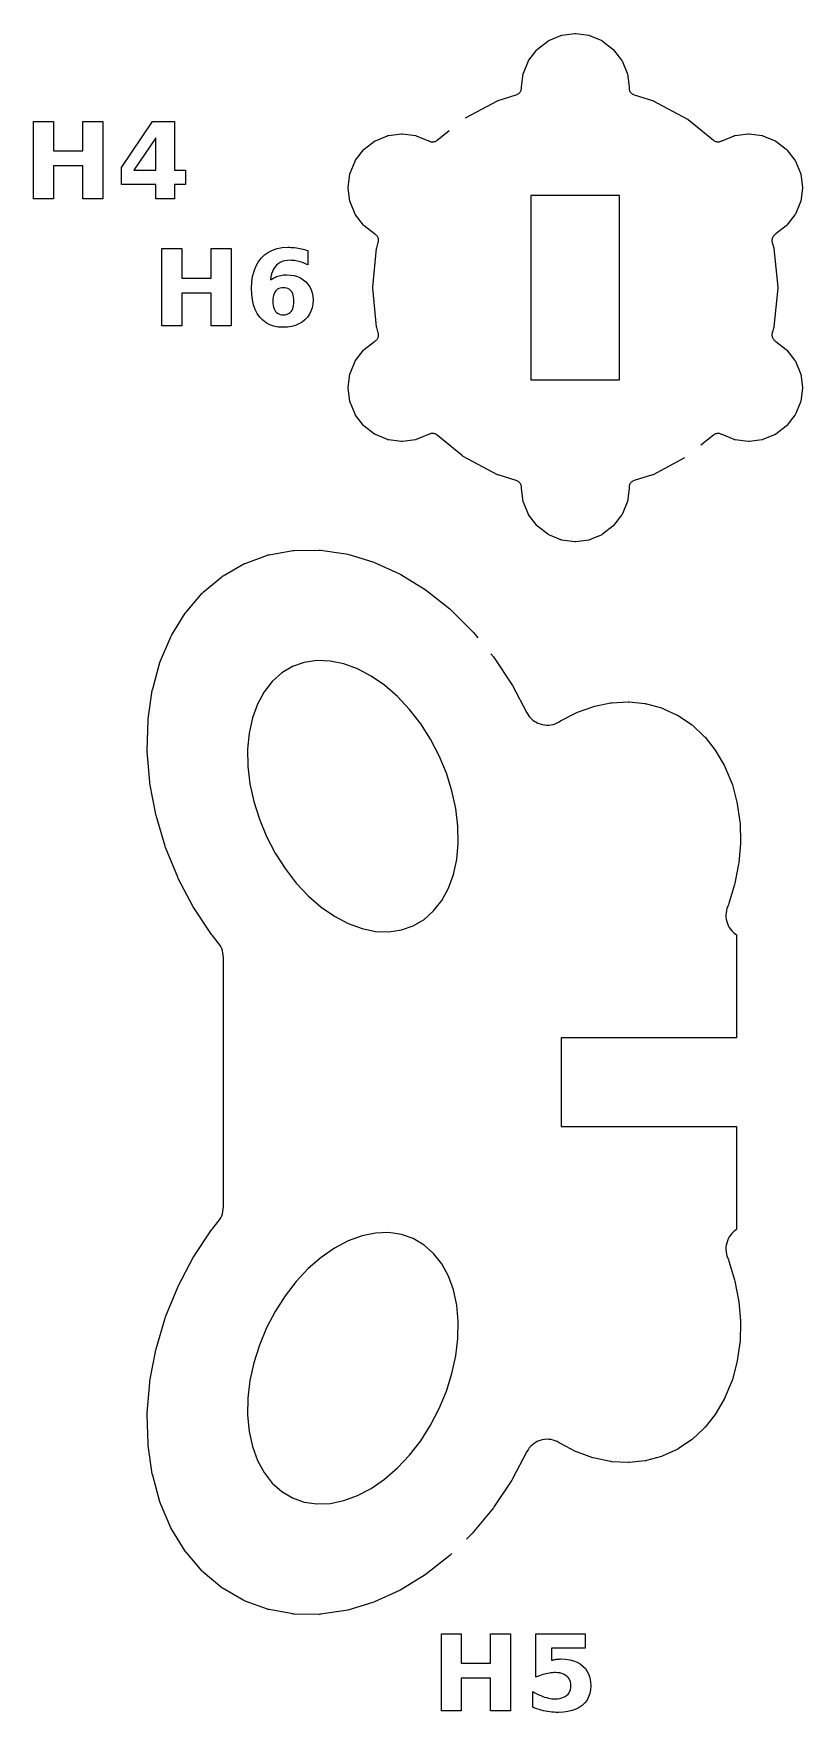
# Model space of a CAD drawing. Header units: millimetres. Extents: x 5 to 147, y 5 to 140.
# Drawn here: x 40.9 to 65.2, y 5.2 to 58 of the extents above; entities that cross this region are included whole.
import ezdxf

# ---------------------------------------------------------------- set-up
doc = ezdxf.new("R2010")
doc.units = ezdxf.units.MM
for name, color, linetype in [('CUT', 1, 'CONTINUOUS'), ('ENGRAVE', 5, 'CONTINUOUS'), ('SCORE', 7, 'CONTINUOUS')]:
    doc.layers.add(name, color=color, linetype=linetype)

msp = doc.modelspace()

# ---------------------------------------------------------------- linework, layer by layer
at = {"layer": 'CUT', "color": 1}
for points in [[(54.5405, 55.345), (55.5489, 55.884), (55.5605, 55.8895), (55.5726, 55.8938), (56.1442, 56.0672), (56.1665, 56.0752), (56.1863, 56.0845), (56.2051, 56.0957), (56.2228, 56.1087), (56.239, 56.1234), (56.2538, 56.1396), (56.2669, 56.1571), (56.2783, 56.1758), (56.2878, 56.1955), (56.2953, 56.2161), (56.3008, 56.2373), (56.3042, 56.2589), (56.3055, 56.2808), (56.3053, 56.2869), (56.3053, 56.3033), (56.3063, 56.3147), (56.3602, 56.7242), (56.3628, 56.7387), (56.3678, 56.7525), (56.5259, 57.1342), (56.5321, 57.1475), (56.5405, 57.1596), (56.792, 57.4873), (56.8015, 57.4986), (56.8127, 57.508), (57.1404, 57.7595), (57.1525, 57.7679), (57.1658, 57.7741), (57.5475, 57.9322), (57.5613, 57.9373), (57.5758, 57.9398), (57.9853, 57.9937), (58, 57.995), (58.0147, 57.9937), (58.4242, 57.9398), (58.4387, 57.9372), (58.4525, 57.9322), (58.8342, 57.7741), (58.8475, 57.7679), (58.8596, 57.7595), (59.1873, 57.508), (59.1986, 57.4985), (59.208, 57.4873), (59.4595, 57.1596), (59.4679, 57.1475), (59.4741, 57.1342), (59.6322, 56.7525), (59.6373, 56.7387), (59.6398, 56.7242), (59.6937, 56.3147), (59.6947, 56.3033), (59.6947, 56.2869), (59.6945, 56.2808), (59.6958, 56.2589), (59.6992, 56.2373), (59.7047, 56.2161), (59.7122, 56.1955), (59.7217, 56.1758), (59.7331, 56.1571), (59.7462, 56.1396), (59.761, 56.1234), (59.7772, 56.1087), (59.7949, 56.0957), (59.8137, 56.0845), (59.8335, 56.0752), (59.8558, 56.0672), (60.4274, 55.8938), (60.4395, 55.8895), (60.4511, 55.884), (61.5306, 55.307), (61.5416, 55.3004), (61.5519, 55.2927), (62.3493, 54.6383), (62.3691, 54.6237), (62.3886, 54.6121), (62.4092, 54.6026), (62.4306, 54.5951), (62.4527, 54.5899), (62.4752, 54.5869), (62.4978, 54.5862), (62.5205, 54.5878), (62.5428, 54.5916), (62.5647, 54.5977), (62.5858, 54.6059), (62.6077, 54.6171), (62.6114, 54.6193), (62.6218, 54.6241), (63.0034, 54.7822), (63.0173, 54.7873), (63.0318, 54.7898), (63.4413, 54.8437), (63.456, 54.845), (63.4706, 54.8437), (63.8802, 54.7898), (63.8947, 54.7872), (63.9085, 54.7822), (64.2901, 54.6241), (64.3035, 54.6179), (64.3155, 54.6095), (64.6432, 54.358), (64.6545, 54.3485), (64.664, 54.3373), (64.9154, 54.0096), (64.9239, 53.9975), (64.9301, 53.9842), (65.0882, 53.6025), (65.0932, 53.5887), (65.0958, 53.5742), (65.1497, 53.1647), (65.151, 53.15), (65.1497, 53.1353), (65.0958, 52.7258), (65.0932, 52.7113), (65.0882, 52.6975), (64.9301, 52.3158), (64.9239, 52.3025), (64.9154, 52.2904), (64.664, 51.9627), (64.6545, 51.9514), (64.6432, 51.942), (64.3155, 51.6905), (64.3061, 51.684), (64.3034, 51.6824), (64.2837, 51.6697), (64.2668, 51.6564), (64.2512, 51.6415), (64.2372, 51.6252), (64.2247, 51.6076), (64.214, 51.5889), (64.2051, 51.5693), (64.1982, 51.5489), (64.1932, 51.5279), (64.1903, 51.5066), (64.1894, 51.485), (64.1906, 51.4635), (64.1938, 51.4422), (64.1995, 51.4196), (64.2491, 51.2561), (64.2522, 51.2436), (64.2541, 51.2309), (64.3741, 50.0128), (64.3747, 50), (64.3741, 49.9872), (64.2541, 48.7691), (64.2522, 48.7564), (64.2491, 48.7439), (64.1995, 48.5804), (64.1938, 48.5578), (64.1906, 48.5365), (64.1894, 48.515), (64.1903, 48.4934), (64.1932, 48.4721), (64.1982, 48.4511), (64.2051, 48.4307), (64.214, 48.4111), (64.2247, 48.3924), (64.2372, 48.3748), (64.2512, 48.3585), (64.2668, 48.3436), (64.2837, 48.3303), (64.3034, 48.3176), (64.3061, 48.316), (64.3155, 48.3095), (64.6432, 48.058), (64.6545, 48.0485), (64.664, 48.0373), (64.9154, 47.7096), (64.9239, 47.6975), (64.9301, 47.6842), (65.0882, 47.3025), (65.0932, 47.2887), (65.0958, 47.2742), (65.1497, 46.8647), (65.151, 46.85), (65.1497, 46.8353), (65.0958, 46.4258), (65.0932, 46.4113), (65.0882, 46.3975), (64.9301, 46.0158), (64.9239, 46.0025), (64.9154, 45.9904), (64.664, 45.6627), (64.6545, 45.6514), (64.6432, 45.642), (64.3155, 45.3905), (64.3034, 45.3821), (64.2901, 45.3759), (63.9085, 45.2178), (63.8946, 45.2127), (63.8802, 45.2102), (63.4706, 45.1563), (63.4559, 45.155), (63.4413, 45.1563), (63.0318, 45.2102), (63.0172, 45.2128), (63.0034, 45.2178), (62.6218, 45.3759), (62.6114, 45.3807), (62.6077, 45.3829), (62.5858, 45.3941), (62.5647, 45.4023), (62.5428, 45.4084), (62.5205, 45.4122), (62.4978, 45.4138), (62.4752, 45.4131), (62.4527, 45.4101), (62.4306, 45.4049), (62.4092, 45.3974), (62.3886, 45.3879), (62.3691, 45.3763), (62.3493, 45.3617), (61.958, 45.0405)], [(61.4432, 44.6463), (60.4511, 44.116), (60.4395, 44.1105), (60.4274, 44.1062), (59.8558, 43.9328), (59.8335, 43.9248), (59.8137, 43.9155), (59.7949, 43.9043), (59.7772, 43.8913), (59.761, 43.8766), (59.7462, 43.8604), (59.7331, 43.8429), (59.7217, 43.8242), (59.7122, 43.8045), (59.7047, 43.7839), (59.6992, 43.7627), (59.6958, 43.7411), (59.6945, 43.7192), (59.6947, 43.7131), (59.6947, 43.6967), (59.6937, 43.6853), (59.6398, 43.2758), (59.6372, 43.2613), (59.6322, 43.2475), (59.4741, 42.8658), (59.4679, 42.8525), (59.4595, 42.8404), (59.208, 42.5127), (59.1985, 42.5014), (59.1873, 42.492), (58.8596, 42.2405), (58.8475, 42.2321), (58.8342, 42.2259), (58.4525, 42.0678), (58.4387, 42.0627), (58.4242, 42.0602), (58.0147, 42.0063), (58, 42.005), (57.9853, 42.0063), (57.5758, 42.0602), (57.5613, 42.0628), (57.5475, 42.0678), (57.1658, 42.2259), (57.1525, 42.2321), (57.1404, 42.2405), (56.8127, 42.492), (56.8014, 42.5015), (56.792, 42.5127), (56.5405, 42.8404), (56.5321, 42.8525), (56.5259, 42.8658), (56.3678, 43.2475), (56.3627, 43.2613), (56.3602, 43.2758), (56.3063, 43.6853), (56.3053, 43.6967), (56.3053, 43.7131), (56.3055, 43.7192), (56.3042, 43.7411), (56.3008, 43.7627), (56.2953, 43.7839), (56.2878, 43.8045), (56.2783, 43.8242), (56.2669, 43.8429), (56.2538, 43.8604), (56.239, 43.8766), (56.2228, 43.8913), (56.2051, 43.9043), (56.1863, 43.9155), (56.1665, 43.9248), (56.1442, 43.9328), (55.5726, 44.1062), (55.5605, 44.1105), (55.5489, 44.116), (54.4694, 44.693), (54.4584, 44.6996), (54.4481, 44.7073), (53.6507, 45.3617), (53.6309, 45.3763), (53.6114, 45.3879), (53.5908, 45.3974), (53.5694, 45.4049), (53.5473, 45.4101), (53.5248, 45.4131), (53.5022, 45.4138), (53.4795, 45.4122), (53.4572, 45.4084), (53.4353, 45.4023), (53.4142, 45.3941), (53.3923, 45.3829), (53.3886, 45.3807), (53.3782, 45.3759), (52.9966, 45.2178), (52.9827, 45.2127), (52.9682, 45.2102), (52.5587, 45.1563), (52.544, 45.155), (52.5294, 45.1563), (52.1198, 45.2102), (52.1053, 45.2128), (52.0915, 45.2178), (51.7099, 45.3759), (51.6965, 45.3821), (51.6845, 45.3905), (51.3568, 45.642), (51.3455, 45.6515), (51.336, 45.6627), (51.0846, 45.9904), (51.0761, 46.0025), (51.0699, 46.0158), (50.9118, 46.3975), (50.9068, 46.4113), (50.9042, 46.4258), (50.8503, 46.8353), (50.849, 46.85), (50.8503, 46.8647), (50.9042, 47.2742), (50.9068, 47.2887), (50.9118, 47.3025), (51.0699, 47.6842), (51.0761, 47.6975), (51.0846, 47.7096), (51.336, 48.0373), (51.3455, 48.0486), (51.3568, 48.058), (51.6845, 48.3095), (51.6939, 48.316), (51.6966, 48.3176), (51.7163, 48.3303), (51.7332, 48.3436), (51.7488, 48.3585), (51.7628, 48.3748), (51.7753, 48.3924), (51.786, 48.4111), (51.7949, 48.4307), (51.8018, 48.4511), (51.8068, 48.4721), (51.8097, 48.4934), (51.8106, 48.515), (51.8094, 48.5365), (51.8062, 48.5578), (51.8005, 48.5804), (51.7509, 48.7439), (51.7478, 48.7564), (51.7459, 48.7691), (51.6259, 49.9872), (51.6253, 50), (51.6259, 50.0128), (51.7459, 51.2309), (51.7478, 51.2436), (51.7509, 51.2561), (51.8005, 51.4196), (51.8062, 51.4422), (51.8094, 51.4635), (51.8106, 51.485), (51.8097, 51.5066), (51.8068, 51.5279), (51.8018, 51.5489), (51.7949, 51.5693), (51.786, 51.5889), (51.7753, 51.6076), (51.7628, 51.6252), (51.7488, 51.6415), (51.7332, 51.6564), (51.7163, 51.6697), (51.6966, 51.6824), (51.6939, 51.684), (51.6845, 51.6905), (51.3568, 51.942), (51.3455, 51.9515), (51.336, 51.9627), (51.0846, 52.2904), (51.0761, 52.3025), (51.0699, 52.3158), (50.9118, 52.6975), (50.9068, 52.7113), (50.9042, 52.7258), (50.8503, 53.1353), (50.849, 53.15), (50.8503, 53.1647), (50.9042, 53.5742), (50.9068, 53.5887), (50.9118, 53.6025), (51.0699, 53.9842), (51.0761, 53.9975), (51.0846, 54.0096), (51.336, 54.3373), (51.3455, 54.3486), (51.3568, 54.358), (51.6845, 54.6095), (51.6966, 54.6179), (51.7099, 54.6241), (52.0915, 54.7822), (52.1054, 54.7873), (52.1198, 54.7898), (52.5294, 54.8437), (52.5441, 54.845), (52.5587, 54.8437), (52.9682, 54.7898), (52.9828, 54.7872), (52.9966, 54.7822), (53.3782, 54.6241), (53.3886, 54.6193), (53.3923, 54.6171), (53.4142, 54.6059), (53.4353, 54.5977), (53.4572, 54.5916), (53.4795, 54.5878), (53.5022, 54.5862), (53.5248, 54.5869), (53.5473, 54.5899), (53.5694, 54.5951), (53.5908, 54.6026), (53.6114, 54.6121), (53.6309, 54.6237), (53.6507, 54.6383), (54.0278, 54.9478)], [(54.1131, 10.1665), (54.0858, 10.1395), (54.0497, 10.1076), (53.3192, 9.5289), (53.2772, 9.4995), (52.5132, 9.0283), (52.4648, 9.0024), (51.6815, 8.6461), (51.6261, 8.6253), (50.8379, 8.3888), (50.7756, 8.375), (49.9823, 8.2589), (49.9624, 8.2568), (49.9423, 8.2562), (49.1559, 8.2651), (49.1347, 8.2663), (49.1137, 8.2691), (48.3599, 8.404), (48.3384, 8.4088), (48.3174, 8.4155), (47.6082, 8.6737), (47.5876, 8.6822), (47.5679, 8.6925), (46.9142, 9.0698), (46.8956, 9.0816), (46.8782, 9.095), (46.2903, 9.5857), (46.2746, 9.5999), (46.2601, 9.6154), (45.7478, 10.2122), (45.7353, 10.2279), (45.7242, 10.2445), (45.3032, 10.9268), (45.2737, 10.9834), (44.9482, 11.7392), (44.9285, 11.795), (44.698, 12.6241), (44.6867, 12.6778), (44.5565, 13.566), (44.5521, 13.617), (44.5258, 14.5487), (44.5271, 14.5968), (44.6059, 15.5552), (44.6121, 15.6007), (44.7953, 16.5687), (44.8057, 16.6117), (45.0904, 17.5718), (45.1047, 17.6126), (45.486, 18.5475), (45.5041, 18.5865), (45.9753, 19.4795), (45.9973, 19.5167), (46.5498, 20.3519), (46.5761, 20.3876), (46.76, 20.6124), (46.8033, 20.671), (46.8397, 20.7319), (46.87, 20.7961), (46.8938, 20.8629), (46.911, 20.9318), (46.9214, 21.002), (46.925, 21.0747), (46.925, 28.9253), (46.9214, 28.998), (46.911, 29.0682), (46.8938, 29.1371), (46.87, 29.2039), (46.8397, 29.2681), (46.8033, 29.329), (46.76, 29.3876), (46.5761, 29.6124), (46.5498, 29.6481), (45.9973, 30.4833), (45.9753, 30.5205), (45.5041, 31.4135), (45.486, 31.4525), (45.1047, 32.3874), (45.0904, 32.4282), (44.8057, 33.3883), (44.7953, 33.4313), (44.6121, 34.3993), (44.6059, 34.4448), (44.5271, 35.4032), (44.5258, 35.4513), (44.5521, 36.383), (44.5565, 36.434), (44.6867, 37.3222), (44.698, 37.3759), (44.9285, 38.205), (44.9482, 38.2608), (45.2737, 39.0166), (45.3032, 39.0732), (45.7242, 39.7555), (45.7353, 39.7721), (45.7478, 39.7878), (46.2601, 40.3846), (46.2746, 40.4001), (46.2903, 40.4143), (46.8782, 40.905), (46.8956, 40.9184), (46.9142, 40.9302), (47.5679, 41.3075), (47.5876, 41.3178), (47.6082, 41.3263), (48.3174, 41.5845), (48.3384, 41.5912), (48.3599, 41.596), (49.1137, 41.7309), (49.1347, 41.7337), (49.1559, 41.7349), (49.9423, 41.7438), (49.9624, 41.7432), (49.9823, 41.7411), (50.7756, 41.625), (50.8379, 41.6112), (51.6261, 41.3747), (51.6815, 41.3539), (52.4648, 40.9976), (52.5132, 40.9717), (53.2772, 40.5005), (53.3192, 40.4711), (54.0497, 39.8924), (54.0858, 39.8605), (54.7693, 39.184), (54.8002, 39.1501), (54.9358, 38.9843)], [(55.3473, 38.4812), (55.4239, 38.3876), (55.4502, 38.3519), (56.0027, 37.5167), (56.0247, 37.4795), (56.4761, 36.624), (56.5124, 36.5625), (56.5533, 36.5063), (56.5994, 36.4543), (56.6503, 36.4069), (56.7056, 36.3646), (56.7646, 36.3278), (56.8268, 36.2969), (56.8918, 36.272), (56.9588, 36.2535), (57.0273, 36.2415), (57.0966, 36.2361), (57.1661, 36.2373), (57.2352, 36.2453), (57.3032, 36.2598), (57.3696, 36.2807), (57.4335, 36.3079), (57.4962, 36.342), (57.5371, 36.3669), (58.012, 36.6154), (58.0661, 36.6393), (58.5517, 36.8147), (58.6119, 36.8317), (59.1129, 36.935), (59.132, 36.9382), (59.1513, 36.94), (59.6608, 36.9666), (59.681, 36.9669), (59.7011, 36.9655), (60.1981, 36.913), (60.2186, 36.91), (60.2388, 36.9053), (60.7156, 36.7747), (60.7355, 36.7684), (60.7549, 36.7604), (61.2041, 36.554), (61.2225, 36.5446), (61.2402, 36.5337), (61.6547, 36.2545), (61.671, 36.2426), (61.6863, 36.2294), (62.0595, 35.8815), (62.0731, 35.8678), (62.0857, 35.8531), (62.4031, 35.4519), (62.4383, 35.4001), (62.6974, 34.9536), (62.7236, 34.9005), (62.9276, 34.4049), (62.9455, 34.352), (63.0898, 33.8155), (63.1004, 33.7638), (63.1815, 33.1957), (63.1858, 33.1456), (63.2015, 32.5561), (63.2001, 32.5078), (63.1497, 31.9077), (63.1432, 31.8612), (63.0271, 31.2614), (63.016, 31.2167), (62.836, 30.6282), (62.8204, 30.5851), (62.7989, 30.5345), (62.7743, 30.468), (62.7567, 30.4013), (62.7455, 30.3331), (62.7408, 30.2642), (62.7427, 30.1952), (62.7511, 30.1267), (62.766, 30.0593), (62.7873, 29.9936), (62.8148, 29.9302), (62.8481, 29.8697), (62.887, 29.8127), (62.9312, 29.7596), (62.9803, 29.711), (63.0351, 29.6661), (63.0722, 29.6386), (63.075, 29.5822), (63.075, 26.395), (57.555, 26.395), (57.555, 23.605), (63.075, 23.605), (63.075, 20.4178), (63.0722, 20.3614), (63.0351, 20.3339), (62.9803, 20.289), (62.9312, 20.2404), (62.887, 20.1873), (62.8481, 20.1303), (62.8148, 20.0698), (62.7873, 20.0064), (62.766, 19.9407), (62.7511, 19.8733), (62.7427, 19.8048), (62.7408, 19.7358), (62.7455, 19.6669), (62.7567, 19.5987), (62.7743, 19.532), (62.7989, 19.4655), (62.8204, 19.4149), (62.836, 19.3718), (63.016, 18.7833), (63.0271, 18.7386), (63.1432, 18.1388), (63.1497, 18.0923), (63.2001, 17.4922), (63.2015, 17.4439), (63.1858, 16.8544), (63.1815, 16.8043), (63.1004, 16.2362), (63.0898, 16.1845), (62.9455, 15.648), (62.9276, 15.5951), (62.7236, 15.0995), (62.6974, 15.0464), (62.4383, 14.5999), (62.4031, 14.5481), (62.0857, 14.1469), (62.0731, 14.1322), (62.0595, 14.1185), (61.6863, 13.7706), (61.671, 13.7574), (61.6547, 13.7455), (61.2402, 13.4663), (61.2225, 13.4554), (61.2041, 13.446), (60.7549, 13.2396), (60.7355, 13.2316), (60.7156, 13.2253), (60.2388, 13.0947), (60.2186, 13.09), (60.1981, 13.087), (59.7011, 13.0345), (59.681, 13.0331), (59.6608, 13.0334), (59.1513, 13.06), (59.132, 13.0618), (59.1129, 13.065), (58.6119, 13.1683), (58.5517, 13.1853), (58.0661, 13.3607), (58.012, 13.3846), (57.5371, 13.6331), (57.4962, 13.658), (57.4335, 13.6921), (57.3696, 13.7193), (57.3032, 13.7402), (57.2352, 13.7547), (57.1661, 13.7627), (57.0966, 13.7639), (57.0273, 13.7585), (56.9588, 13.7465), (56.8918, 13.728), (56.8268, 13.7031), (56.7646, 13.6722), (56.7056, 13.6354), (56.6503, 13.5931), (56.5994, 13.5457), (56.5533, 13.4937), (56.5124, 13.4375), (56.4761, 13.376), (56.0247, 12.5205), (56.0027, 12.4833), (55.4502, 11.6481), (55.4239, 11.6124), (54.8002, 10.8499), (54.7693, 10.816), (54.5751, 10.6237)]]:
    msp.add_lwpolyline(points, dxfattribs=at)
msp.add_lwpolyline([(59.395, 47.105), (59.395, 52.895), (56.605, 52.895), (56.605, 47.105), (59.395, 47.105)], close=True, dxfattribs=at)
at = {"layer": 'ENGRAVE', "color": 5}
for points in [[(41.5753, 55.23), (41.5753, 54.3039), (42.4998, 54.3039), (42.4998, 55.23), (43.1264, 55.23), (43.1264, 52.8), (42.4998, 52.8), (42.4998, 53.8303), (41.5753, 53.8303), (41.5753, 52.8), (40.9487, 52.8), (40.9487, 55.23), (41.5753, 55.23)], [(45.3854, 53.6968), (45.732, 53.6968), (45.732, 53.2427), (45.3854, 53.2427), (45.3854, 52.8), (44.7929, 52.8), (44.7929, 53.2427), (43.7154, 53.2427), (43.7154, 53.7798), (44.6888, 55.23), (45.3854, 55.23), (45.3854, 53.6968)], [(44.7929, 53.6968), (44.7929, 54.7141), (44.1061, 53.6968), (44.7929, 53.6968)], [(49.5347, 50.7407), (49.4847, 50.7619), (49.4356, 50.781), (49.3876, 50.798), (49.3405, 50.8128), (49.2944, 50.8256), (49.2491, 50.8362), (49.204, 50.845), (49.1594, 50.8518), (49.115, 50.8567), (49.0711, 50.8596), (49.0275, 50.8605), (48.9376, 50.8562), (48.8546, 50.8433), (48.7785, 50.8217), (48.7092, 50.7915), (48.6468, 50.7526), (48.5913, 50.7051), (48.5429, 50.6491), (48.5016, 50.5848), (48.4676, 50.512), (48.4409, 50.4309), (48.4213, 50.3415), (48.409, 50.2437), (48.4453, 50.2692), (48.4826, 50.2924), (48.5209, 50.3135), (48.5602, 50.3323), (48.6005, 50.3489), (48.6418, 50.3633), (48.6842, 50.3755), (48.7279, 50.3855), (48.7728, 50.3932), (48.819, 50.3988), (48.8665, 50.4021), (48.9152, 50.4032), (49.0355, 50.3971), (49.1477, 50.379), (49.2519, 50.3487), (49.3482, 50.3063), (49.4364, 50.2517), (49.5166, 50.1851), (49.5865, 50.1086), (49.6437, 50.0247), (49.6881, 49.9332), (49.7199, 49.8343), (49.7389, 49.7278), (49.7453, 49.6138), (49.7382, 49.4879), (49.7169, 49.3707), (49.6814, 49.262), (49.6317, 49.1621), (49.5678, 49.0707), (49.4898, 48.988), (49.3997, 48.9161), (49.3, 48.8573), (49.1907, 48.8116), (49.0716, 48.7789), (48.9429, 48.7593), (48.8045, 48.7528), (48.6526, 48.7617), (48.5126, 48.7883), (48.3844, 48.8328), (48.2681, 48.8949), (48.1638, 48.9749), (48.0713, 49.0726), (47.992, 49.1867), (47.9271, 49.3156), (47.8766, 49.4594), (47.8405, 49.6181), (47.8189, 49.7916), (47.8117, 49.98), (47.8201, 50.1736), (47.8454, 50.3528), (47.8876, 50.5177), (47.9466, 50.6683), (48.0225, 50.8046), (48.1152, 50.9265), (48.2227, 51.0316), (48.3427, 51.1177), (48.4751, 51.1846), (48.6202, 51.2325), (48.7777, 51.2611), (48.9478, 51.2707), (49.0034, 51.27), (49.0584, 51.2678), (49.113, 51.2642), (49.1669, 51.2591), (49.2204, 51.2526), (49.2733, 51.2447), (49.3258, 51.2353), (49.3782, 51.2244), (49.4303, 51.2121), (49.4823, 51.1984), (49.5342, 51.1832), (49.5858, 51.1665), (49.5858, 50.7173), (49.5347, 50.7407)], [(45.6146, 51.23), (45.6146, 50.3039), (46.539, 50.3039), (46.539, 51.23), (47.1657, 51.23), (47.1657, 48.8), (46.539, 48.8), (46.539, 49.8303), (45.6146, 49.8303), (45.6146, 48.8), (44.9879, 48.8), (44.9879, 51.23), (45.6146, 51.23)], [(48.7106, 49.9877), (48.6672, 49.9729), (48.6284, 49.9522), (48.5941, 49.9255), (48.5645, 49.8929), (48.5393, 49.8544), (48.5188, 49.81), (48.5028, 49.7597), (48.4914, 49.7034), (48.4846, 49.6412), (48.4823, 49.5731), (48.4846, 49.505), (48.4914, 49.4428), (48.5028, 49.3865), (48.5188, 49.3362), (48.5393, 49.2918), (48.5645, 49.2533), (48.5941, 49.2207), (48.6284, 49.1941), (48.6672, 49.1733), (48.7106, 49.1585), (48.7585, 49.1496), (48.811, 49.1467), (48.8641, 49.1496), (48.9124, 49.1585), (48.9561, 49.1733), (48.9951, 49.1941), (49.0295, 49.2207), (49.0593, 49.2533), (49.0844, 49.2918), (49.1049, 49.3362), (49.1209, 49.3865), (49.1323, 49.4428), (49.1392, 49.505), (49.1414, 49.5731), (49.1392, 49.6412), (49.1323, 49.7034), (49.1209, 49.7597), (49.1049, 49.81), (49.0844, 49.8544), (49.0593, 49.8929), (49.0295, 49.9255), (48.9951, 49.9522), (48.9561, 49.9729), (48.9124, 49.9877), (48.8641, 49.9966), (48.811, 49.9995), (48.7585, 49.9966), (48.7106, 49.9877)], [(54.4124, 7.6479), (54.4124, 6.7218), (55.3369, 6.7218), (55.3369, 7.6479), (55.9635, 7.6479), (55.9635, 5.2179), (55.3369, 5.2179), (55.3369, 6.2482), (54.4124, 6.2482), (54.4124, 5.2179), (53.7857, 5.2179), (53.7857, 7.6479), (54.4124, 7.6479)], [(58.3136, 7.6479), (58.3136, 7.1873), (57.2557, 7.1873), (57.2557, 6.8113), (57.2796, 6.8176), (57.3035, 6.8234), (57.3275, 6.8286), (57.3515, 6.8334), (57.3756, 6.8377), (57.3997, 6.8414), (57.424, 6.8447), (57.4486, 6.8473), (57.4736, 6.8494), (57.4988, 6.8508), (57.5244, 6.8517), (57.5503, 6.852), (57.6929, 6.8459), (57.8246, 6.8273), (57.9454, 6.7965), (58.0552, 6.7533), (58.1541, 6.6977), (58.242, 6.6299), (58.3176, 6.5509), (58.3794, 6.4623), (58.4275, 6.3639), (58.4619, 6.2559), (58.4825, 6.1381), (58.4894, 6.0106), (58.4819, 5.884), (58.4595, 5.767), (58.422, 5.6594), (58.3697, 5.5613), (58.3023, 5.4728), (58.22, 5.3937), (58.1244, 5.3256), (58.0172, 5.2698), (57.8984, 5.2265), (57.7679, 5.1955), (57.6258, 5.1769), (57.4721, 5.1707), (57.4034, 5.1718), (57.3348, 5.1751), (57.2665, 5.1807), (57.1983, 5.1884), (57.1305, 5.1984), (57.0628, 5.2106), (56.9953, 5.225), (56.928, 5.2418), (56.8608, 5.2608), (56.7937, 5.2822), (56.7268, 5.3059), (56.66, 5.3318), (56.66, 5.825), (56.7256, 5.7886), (56.7901, 5.7554), (56.8534, 5.7253), (56.9157, 5.6984), (56.9768, 5.6747), (57.0368, 5.6541), (57.0956, 5.6367), (57.1533, 5.6225), (57.2099, 5.6114), (57.2653, 5.6035), (57.3197, 5.5987), (57.3729, 5.5971), (57.4461, 5.6002), (57.514, 5.6095), (57.5765, 5.625), (57.6336, 5.6467), (57.6854, 5.6746), (57.7317, 5.7086), (57.7718, 5.748), (57.8045, 5.7917), (57.83, 5.8399), (57.8482, 5.8924), (57.8591, 5.9493), (57.8628, 6.0106), (57.8591, 6.0723), (57.8482, 6.1295), (57.83, 6.1823), (57.8045, 6.2305), (57.7718, 6.2741), (57.7317, 6.3133), (57.6854, 6.3471), (57.6336, 6.3748), (57.5765, 6.3963), (57.514, 6.4117), (57.4461, 6.4209), (57.3729, 6.424), (57.3273, 6.423), (57.2808, 6.4201), (57.2333, 6.4152), (57.1848, 6.4084), (57.1353, 6.3997), (57.0848, 6.389), (57.0331, 6.3762), (56.9802, 6.3614), (56.9261, 6.3444), (56.8706, 6.3253), (56.814, 6.3041), (56.756, 6.2807), (56.756, 7.6479), (58.3136, 7.6479)]]:
    msp.add_lwpolyline(points, close=True, dxfattribs=at)
at = {"layer": 'SCORE', "color": 7}
for points in [[(49.0982, 38.0784), (48.7596, 37.878), (48.4593, 37.6113), (48.2025, 37.2827), (47.9935, 36.8981), (47.836, 36.4638), (47.7327, 35.9873), (47.6852, 35.4769), (47.6945, 34.9412), (47.7603, 34.3894), (47.8815, 33.8309), (48.0561, 33.2753), (48.2811, 32.7321), (48.5526, 32.2107), (48.8659, 31.7198), (49.2158, 31.2679), (49.5962, 30.8628), (50.0007, 30.5114), (50.4222, 30.2196), (50.8536, 29.9926), (51.2875, 29.8341), (51.7165, 29.7469), (52.1333, 29.7324), (52.5306, 29.791), (52.9018, 29.9216), (53.2404, 30.122), (53.5407, 30.3887), (53.7975, 30.7173), (54.0065, 31.1019), (54.164, 31.5362), (54.2673, 32.0127), (54.3148, 32.5231), (54.3055, 33.0588), (54.2397, 33.6106), (54.1185, 34.1691), (53.9439, 34.7247), (53.7189, 35.2679), (53.4474, 35.7893), (53.1341, 36.2802), (52.7842, 36.7321), (52.4038, 37.1372), (51.9993, 37.4886), (51.5778, 37.7804), (51.1464, 38.0074), (50.7125, 38.1659), (50.2835, 38.2531), (49.8667, 38.2676), (49.4694, 38.209), (49.0982, 38.0784)], [(52.9018, 20.0784), (52.5306, 20.209), (52.1333, 20.2676), (51.7165, 20.2531), (51.2875, 20.1659), (50.8536, 20.0074), (50.4222, 19.7804), (50.0007, 19.4886), (49.5962, 19.1372), (49.2158, 18.7321), (48.8659, 18.2802), (48.5526, 17.7893), (48.2811, 17.2679), (48.0561, 16.7247), (47.8815, 16.1691), (47.7603, 15.6106), (47.6945, 15.0588), (47.6852, 14.5231), (47.7327, 14.0127), (47.836, 13.5362), (47.9935, 13.1019), (48.2025, 12.7173), (48.4593, 12.3887), (48.7596, 12.122), (49.0982, 11.9216), (49.4694, 11.791), (49.8667, 11.7324), (50.2835, 11.7469), (50.7125, 11.8341), (51.1464, 11.9926), (51.5778, 12.2196), (51.9993, 12.5114), (52.4038, 12.8628), (52.7842, 13.2679), (53.1341, 13.7198), (53.4474, 14.2107), (53.7189, 14.7321), (53.9439, 15.2753), (54.1185, 15.8309), (54.2397, 16.3894), (54.3055, 16.9412), (54.3148, 17.4769), (54.2673, 17.9873), (54.164, 18.4638), (54.0065, 18.8981), (53.7975, 19.2827), (53.5407, 19.6113), (53.2404, 19.878), (52.9018, 20.0784)]]:
    msp.add_lwpolyline(points, dxfattribs=at)

doc.saveas('drawing.dxf')
